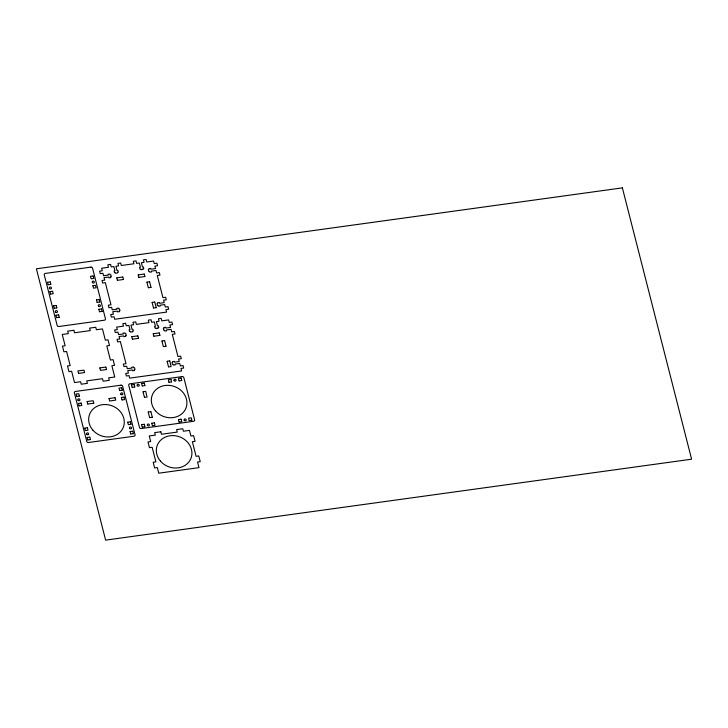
<?xml version="1.0" encoding="UTF-8"?>
<svg xmlns="http://www.w3.org/2000/svg" width="728" height="728" viewBox="0 0 728 728"><rect width="100%" height="100%" fill="white"/><g stroke="black" fill="none" stroke-linecap="round" stroke-linejoin="round"><path stroke-width="1.09" d="M50.005 291.619L52.553 291.273M56.011 315.197L58.558 314.842M53.617 305.815L56.165 305.46M47.611 282.236L50.159 281.891M92.911 285.695L95.459 285.349M99.081 299.536L96.533 299.881M90.518 276.312L93.066 275.957M48.239 284.73L50.787 284.375M93.703 278.451L91.155 278.797L90.463 276.385M116.817 277.832L122.777 277.004M138.238 274.875L144.208 274.046M117.445 280.316L123.414 279.497M138.875 277.359L144.836 276.531M50.632 294.112L53.18 293.757L52.634 291.327M146.965 282.091L149.513 281.736M148.412 287.742L150.96 287.396M54.254 308.299L56.802 307.944M97.17 302.375L99.718 302.02M98.926 309.264L101.474 308.918M152.143 302.384L154.691 302.029M56.648 317.681L59.196 317.326M99.563 311.757L102.111 311.402M153.59 308.035L156.138 307.689M131.832 336.7L137.801 335.872M153.253 333.743L159.223 332.914M132.469 339.184L138.429 338.365M153.89 336.227L159.86 335.399M161.989 340.959L164.537 340.604M163.427 346.61L165.975 346.264M105.824 367.067L99.854 367.895M78.578 373.4L84.539 372.581M106.452 369.551L100.491 370.379L99.8 367.968M167.167 361.252L169.715 360.897M168.605 366.903L171.153 366.557L169.797 360.952M131.55 384.875L134.098 384.521M141.678 383.474L144.226 383.119M170.898 379.434L168.359 379.789L168.905 382.218M178.487 378.387L181.035 378.032M121.585 387.733L119.037 388.079L119.583 390.517M132.187 387.36L134.735 387.005M142.315 385.958L144.863 385.603M168.987 382.273L171.535 381.927M179.124 380.871L181.672 380.526M76.758 396.496L79.307 396.141M119.665 390.572L122.213 390.217M143.088 391.7L145.636 391.355M87.151 401.556L93.111 400.728L93.803 403.148M109.064 398.525L115.024 397.706M78.515 403.394L81.063 403.039M121.43 397.461L123.978 397.115M87.779 404.04L93.748 403.221M79.152 405.878L81.7 405.523M122.058 399.954L124.606 399.599M144.526 397.361L147.074 397.006L145.718 391.409M148.266 411.993L150.814 411.648M149.704 417.654L152.252 417.299M84.821 428.091L87.369 427.746M127.728 422.167L130.276 421.812M85.458 430.585L87.997 430.23L87.451 427.8M130.913 424.306L128.365 424.651L127.673 422.24M141.687 424.606L144.235 424.26M151.815 423.214L154.363 422.859M178.496 419.528L181.044 419.173M142.324 427.099L144.872 426.745M152.452 425.698L155 425.343L154.454 422.913M179.124 422.012L181.672 421.658M189.262 420.611L191.81 420.265M87.214 437.473L89.762 437.128M130.121 431.549L132.669 431.194M87.851 439.967L90.399 439.612M130.758 434.034L133.306 433.688M181.117 378.087L181.718 380.453M191.864 420.183L191.255 417.827L188.625 418.127L189.171 420.556M178.433 378.46L179.033 380.817M149.604 281.791L151.014 287.323M154.782 302.084L156.192 307.616M164.619 340.659L166.029 346.191M146.919 282.164L148.321 287.687M152.097 302.457L153.499 307.98M161.934 341.032L163.345 346.555M167.112 361.325L168.523 366.848M144.29 274.101L144.89 276.458M159.305 332.969L159.914 335.326M170.989 379.488L171.59 381.854M181.126 419.228L181.727 421.585M178.442 419.601L179.043 421.958M138.184 274.947L138.784 277.304M153.208 333.815L153.808 336.172M122.868 277.059L123.469 279.425M137.883 335.926L138.484 338.293M144.317 383.174L144.918 385.531M116.762 277.905L117.363 280.262M131.777 336.773L132.378 339.13M150.896 411.702L152.307 417.226M141.623 383.547L142.233 385.904M151.77 423.286L152.37 425.643M143.034 391.782L144.444 397.306M148.212 412.075L149.622 417.599M134.179 384.575L134.78 386.932M144.317 424.315L144.918 426.672M131.495 384.948L132.096 387.305M141.632 424.679L142.233 427.045M93.148 276.012L93.757 278.378M95.541 285.403L96.151 287.76L93.548 288.188L92.856 285.767M99.163 299.59L99.763 301.947M101.556 308.972L102.157 311.329M121.667 387.787L122.268 390.144M124.06 397.17L124.661 399.526M130.367 421.867L130.967 424.224M132.76 431.249L133.361 433.615M96.478 299.954L97.079 302.32M98.872 309.345L99.472 311.702M121.376 397.543L121.976 399.899M130.075 431.622L130.676 433.979M115.115 397.761L115.716 400.118L109.691 401.019L109.009 398.598M105.906 367.121L106.506 369.478M84.594 372.509L83.993 370.152L77.942 370.916L78.487 373.346M87.096 401.629L87.697 403.985M50.241 281.945L50.842 284.302M56.256 305.514L56.857 307.871M58.65 314.896L59.25 317.253M79.361 396.068L78.76 393.712L76.122 394.012L76.677 396.442M81.154 403.094L81.754 405.451M89.844 437.182L90.445 439.539M47.557 282.309L48.157 284.675M49.95 291.701L50.55 294.057M53.572 305.887L54.172 308.244M55.965 315.269L56.566 317.626M78.46 403.467L79.07 405.824M84.767 428.164L85.367 430.53M87.16 437.546L87.76 439.912M622.376 187.869L36.4 268.805L105.624 540.13L691.6 459.195L622.376 187.869M90.882 267.131L45.291 273.428A1.401 1.238 21 0 0 44.262 274.856L57.166 325.452A1.401 1.238 21 0 0 58.832 326.508L104.422 320.211A1.401 1.238 21 0 0 105.451 318.782L92.547 268.195A1.401 1.238 21 0 0 90.882 267.131M110.565 264.419L107.826 264.792L108.463 267.276L101.656 268.223L102.293 270.743L99.609 271.116L100.255 273.646L102.939 273.273L103.567 275.739L108.208 275.102L108.008 274.292L109.837 274.037L110.037 274.847L110.802 274.738L111.293 276.658L110.538 276.767L110.747 277.568L108.909 277.823L108.7 277.022L104.058 277.659L104.686 280.125L102.002 280.498L102.648 283.028L105.333 282.655L110.993 304.832L108.308 305.196L108.954 307.735L111.639 307.362L112.267 309.828L116.908 309.182L116.698 308.381L118.528 308.126L118.737 308.927L119.501 308.827L119.993 310.747L119.237 310.847L119.438 311.657L117.599 311.912L117.399 311.102L112.758 311.748L113.386 314.214L110.702 314.578L111.348 317.117L114.032 316.744L114.678 319.264L166.621 312.094L165.975 309.564L168.659 309.2L168.013 306.661L165.329 307.034L164.701 304.568L160.06 305.214L160.269 306.015L158.44 306.27L158.231 305.469L157.466 305.569L156.975 303.649L157.73 303.549L157.53 302.739L159.368 302.484L159.569 303.294L164.209 302.648L163.582 300.182L166.266 299.818L165.62 297.279L162.936 297.652L157.284 275.484L159.969 275.111L159.323 272.581L156.638 272.954L156.001 270.488L151.369 271.125L151.57 271.935L149.741 272.19L149.531 271.38L148.776 271.489L148.285 269.56L149.049 269.46L148.84 268.65L150.669 268.395L150.878 269.205L155.519 268.568L154.882 266.102L157.576 265.729L156.929 263.199L154.236 263.563L153.599 261.043L146.783 261.989L146.146 259.505L143.416 259.878L144.053 262.362L141.387 262.735L142.488 267.03L143.352 266.912L143.789 268.605L142.916 268.723L143.097 269.433L141.023 269.715L140.841 269.014L139.976 269.132L139.539 267.44L140.413 267.312L139.312 263.017L136.655 263.39L136.018 260.897L133.288 261.279L133.916 263.764L121.33 265.502L120.693 263.017L117.963 263.39L118.6 265.884L115.934 266.248L117.035 270.543L117.9 270.425L118.336 272.117L117.463 272.245L117.645 272.945L115.57 273.237L115.388 272.527L114.523 272.645L114.087 270.952L114.96 270.834L113.859 266.539L111.202 266.903L110.565 264.419M73.847 330.284L67.695 331.14L68.332 333.624L62.253 334.461L65.129 345.745L62.444 346.119L63.9 351.815L66.585 351.442L70.188 365.583L67.504 365.957L68.96 371.653L71.644 371.28L74.52 382.564L80.599 381.727L81.236 384.211L87.387 383.365L86.75 380.881L102.512 378.697L103.148 381.19L109.3 380.334L108.672 377.85L114.751 377.013L111.866 365.729L114.551 365.356L113.104 359.659L110.419 360.032L106.807 345.891L109.491 345.518L108.035 339.821L105.351 340.185L102.475 328.91L96.396 329.748L95.759 327.263L89.608 328.11L90.245 330.594L74.483 332.778L73.847 330.284M125.58 323.287L122.85 323.66L123.487 326.144L116.671 327.09L117.317 329.611L114.633 329.984L115.279 332.514L117.963 332.141L118.591 334.607L123.232 333.97L123.023 333.16L124.852 332.905L125.061 333.715L125.826 333.606L126.317 335.526L125.562 335.635L125.762 336.436L123.924 336.691L123.714 335.89L119.083 336.527L119.711 338.993L117.026 339.366L117.672 341.896L120.357 341.523L126.008 363.691L123.323 364.064L123.969 366.603L126.654 366.23L127.282 368.696L131.923 368.05L131.722 367.249L133.552 366.994L133.752 367.795L134.516 367.695L135.008 369.615L134.252 369.715L134.462 370.525L132.623 370.779L132.414 369.97L127.773 370.616L128.401 373.082L125.717 373.446L126.363 375.985L129.047 375.612L129.693 378.132L181.636 370.952L180.999 368.432L183.684 368.068L183.037 365.529L180.353 365.902L179.716 363.436L175.084 364.082L175.284 364.883L173.455 365.137L173.246 364.337L172.491 364.437L171.999 362.517L172.754 362.408L172.545 361.607L174.383 361.352L174.593 362.162L179.234 361.516L178.597 359.05L181.29 358.686L180.644 356.147L177.951 356.52L172.299 334.352L174.984 333.979L174.338 331.449L171.653 331.822L171.025 329.356L166.384 329.993L166.594 330.803L164.756 331.049L164.555 330.248L163.791 330.357L163.299 328.428L164.064 328.328L163.855 327.518L165.693 327.263L165.893 328.073L170.534 327.436L169.906 324.97L172.591 324.597L171.945 322.067L169.26 322.431L168.614 319.911L161.807 320.857L161.17 318.373L158.431 318.746L159.068 321.23L156.411 321.603L157.503 325.898L158.376 325.78L158.804 327.473L157.94 327.591L158.113 328.301L156.038 328.583L155.865 327.882L154.991 328L154.554 326.308L155.428 326.18L154.336 321.885L151.67 322.258L151.033 319.765L148.303 320.147L148.94 322.631L136.354 324.37L135.717 321.885L132.978 322.258L133.615 324.752L130.958 325.116L132.05 329.411L132.924 329.293L133.351 330.985L132.487 331.104L132.66 331.813L130.585 332.104L130.412 331.395L129.538 331.513L129.102 329.82L129.975 329.702L128.883 325.407L126.217 325.771L125.58 323.287M182.191 376.585L129.757 383.829A1.401 1.238 21 0 0 128.729 385.258L139.503 427.482A1.401 1.238 21 0 0 141.168 428.546L193.593 421.303A1.401 1.238 21 0 0 194.622 419.874L183.847 377.65A1.401 1.238 21 0 0 182.191 376.585M121.003 385.176L75.403 391.473A1.401 1.238 21 0 0 74.383 392.902L86.769 441.459A1.401 1.238 21 0 0 88.425 442.515L134.025 436.218A1.401 1.238 21 0 0 135.053 434.789L122.659 386.231A1.401 1.238 21 0 0 121.003 385.176M160.852 431.777L154.7 432.623L155.337 435.107L149.258 435.954L150.696 441.578L148.012 441.951L149.458 447.647L152.152 447.274L155.874 461.871L153.189 462.244L154.636 467.94L157.321 467.567L158.759 473.2L198.99 467.64L197.552 462.016L200.236 461.643L198.78 455.946L196.096 456.32L192.374 441.723L195.059 441.35L193.603 435.653L190.918 436.026L189.48 430.394L183.401 431.231L182.764 428.746L176.613 429.593L177.25 432.086L161.489 434.261L160.852 431.777M174.074 380.544A1.083 0.956 21 0 0 175.921 380.735A1.083 0.956 21 0 0 175.048 379.188A1.083 0.956 21 0 0 174.074 380.544M184.211 420.284A1.083 0.956 21 0 0 186.059 420.475A1.083 0.956 21 0 0 185.185 418.928A1.083 0.956 21 0 0 184.211 420.284M137.264 385.631A1.083 0.956 21 0 0 139.112 385.822A1.083 0.956 21 0 0 138.238 384.275A1.083 0.956 21 0 0 137.264 385.631M147.402 425.361A1.083 0.956 21 0 0 149.249 425.552A1.083 0.956 21 0 0 148.376 424.014A1.083 0.956 21 0 0 147.402 425.361M155.392 410.783A18.073 15.943 21 0 0 185.813 408.463A18.073 15.943 21 0 0 166.175 385.367A18.073 15.943 21 0 0 155.392 410.783M120.884 394.23A1.083 0.956 21 0 0 122.732 394.421A1.083 0.956 21 0 0 121.849 392.874A1.083 0.956 21 0 0 120.884 394.23M129.575 428.31A1.083 0.956 21 0 0 131.422 428.501A1.083 0.956 21 0 0 130.549 426.963A1.083 0.956 21 0 0 129.575 428.31M86.668 434.243A1.083 0.956 21 0 0 88.516 434.434A1.083 0.956 21 0 0 87.642 432.887A1.083 0.956 21 0 0 86.668 434.243M77.969 400.154A1.083 0.956 21 0 0 79.816 400.345A1.083 0.956 21 0 0 78.943 398.798A1.083 0.956 21 0 0 77.969 400.154M92.738 429.993A18.073 15.943 21 0 0 123.159 427.673A18.073 15.943 21 0 0 103.522 404.568A18.073 15.943 21 0 0 92.738 429.993M160.388 461.042A18.073 15.943 21 0 0 190.809 458.722A18.073 15.943 21 0 0 171.171 435.626A18.073 15.943 21 0 0 160.388 461.042M49.459 288.388A1.083 0.956 21 0 0 51.306 288.579A1.083 0.956 21 0 0 50.423 287.032A1.083 0.956 21 0 0 49.459 288.388M55.474 311.957A1.083 0.956 21 0 0 57.321 312.148A1.083 0.956 21 0 0 56.438 310.601A1.083 0.956 21 0 0 55.474 311.957M98.398 306.06A1.083 0.956 21 0 0 100.246 306.197A1.083 0.956 21 0 0 99.317 304.677A1.083 0.956 21 0 0 98.398 306.06M92.365 282.464A1.083 0.956 21 0 0 94.212 282.655A1.083 0.956 21 0 0 93.339 281.108A1.083 0.956 21 0 0 92.365 282.464"/></g></svg>
